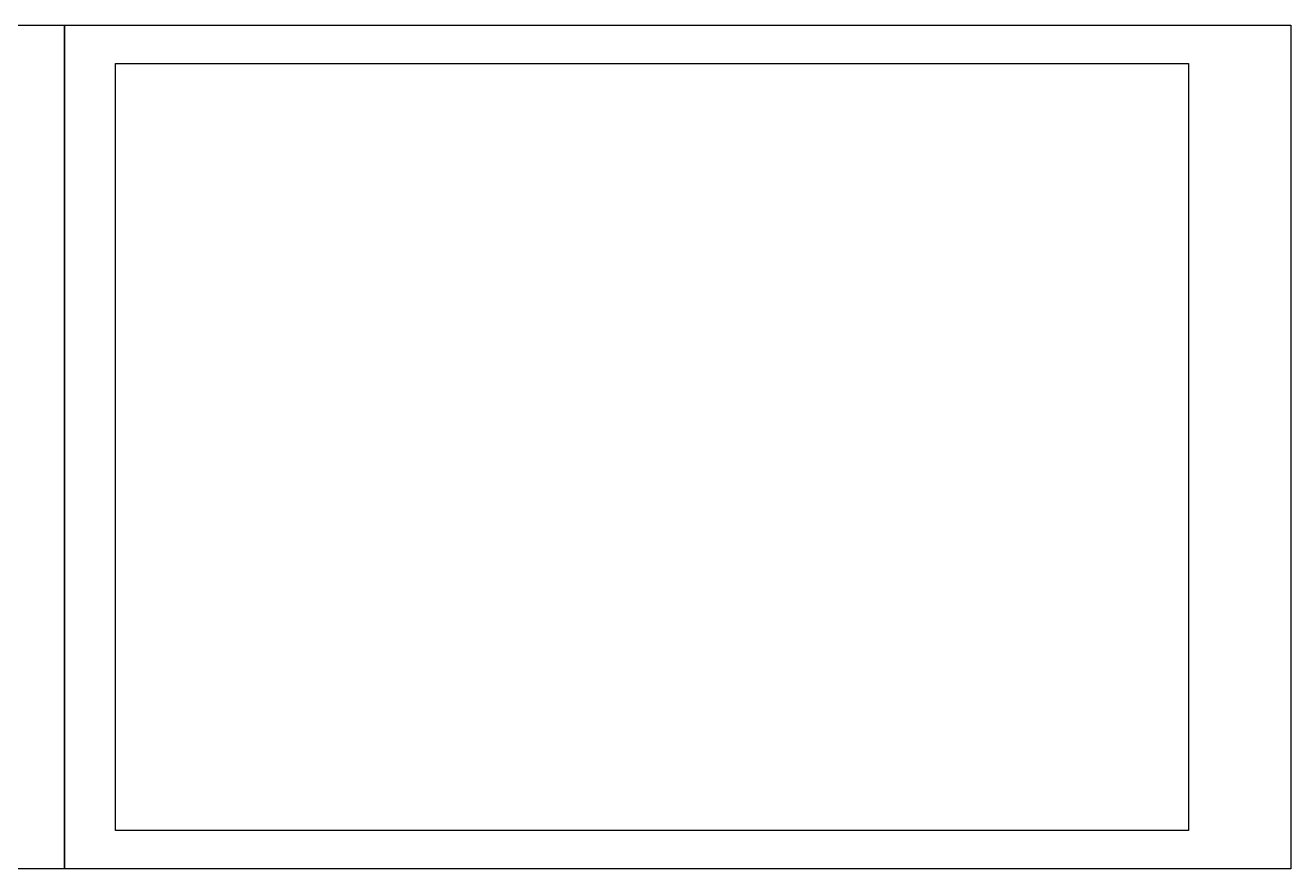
# Model space of a CAD drawing. Header units: inches. Extents: x 5 to 80005, y 6 to 60006.
# Drawn here: x 35497 to 40450, y 17902 to 21202 of the extents above; entities that cross this region are included whole.
import ezdxf

# ---------------------------------------------------------------- set-up
doc = ezdxf.new("R2010")
doc.units = ezdxf.units.IN
doc.header["$MEASUREMENT"] = 0

msp = doc.modelspace()

# ---------------------------------------------------------------- linework, layer by layer
at = {"color": 7, "ltscale": 20}
for p, q in [((30850.29238, 21201.79966), (35650.29238, 21201.79966)), ((35650.29238, 21201.79966), (35650.29238, 17901.79966)), ((35650.29238, 17901.79966), (35650.29238, 21201.79966)), ((35650.29238, 21201.79966), (40450.29238, 21201.79966)), ((40450.29238, 21201.79966), (40450.29238, 17901.79966)), ((35850.29238, 18051.79966), (35850.29238, 21051.79966)), ((35850.29238, 21051.79966), (40050.29238, 21051.79966)), ((40050.29238, 21051.79966), (40050.29238, 18051.79966)), ((40050.29238, 18051.79966), (35850.29238, 18051.79966)), ((35650.29238, 17901.79966), (30850.29238, 17901.79966)), ((35650.29238, 17901.79966), (35544.29238, 17901.79966)), ((40450.29238, 17901.79966), (35650.29238, 17901.79966)), ((40450.29238, 17901.79966), (40344.29238, 17901.79966))]:
    msp.add_line(p, q, dxfattribs=at)

doc.saveas('drawing.dxf')
